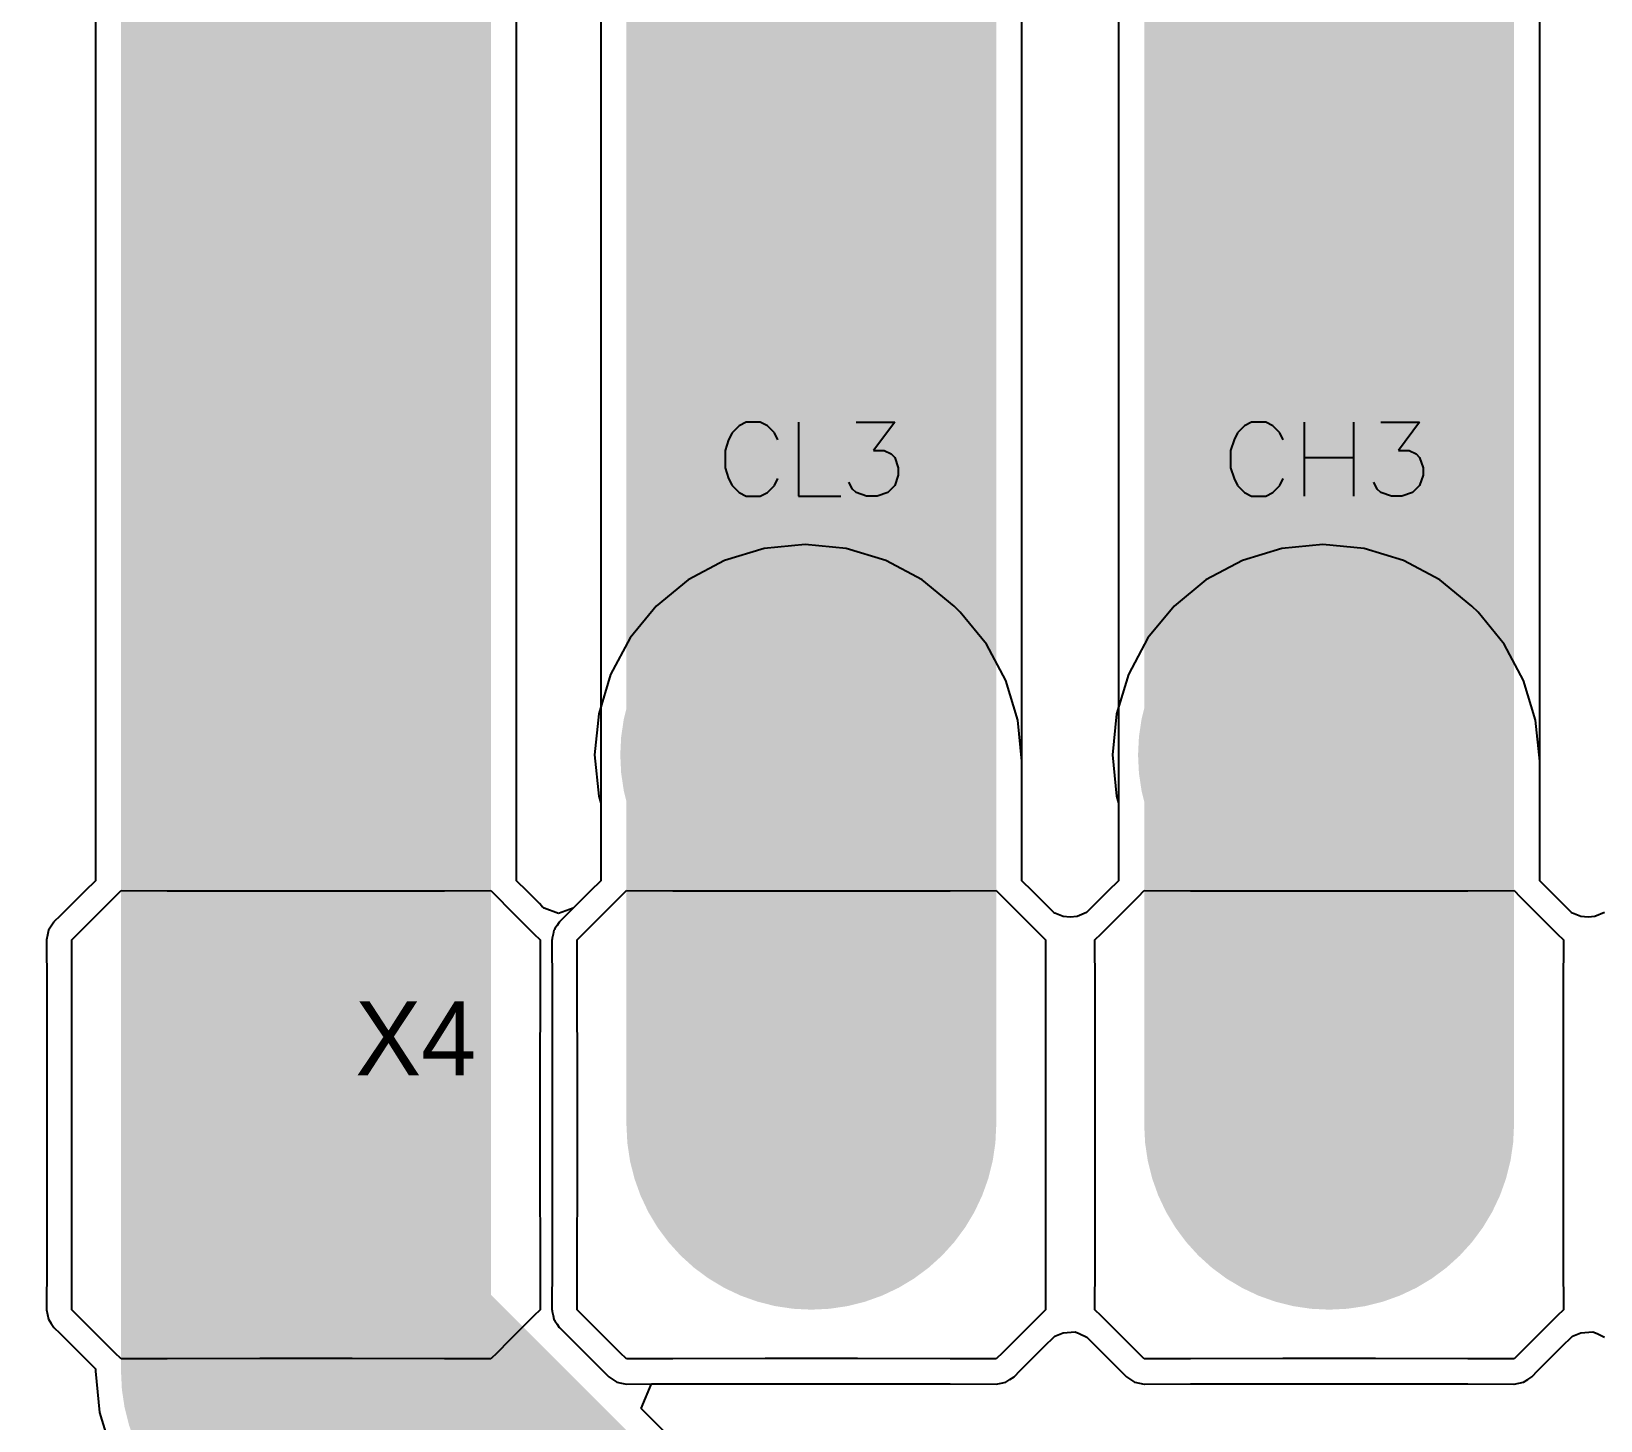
# Model space of a CAD drawing. Header units: millimetres. Extents: x 59 to 152, y 30 to 146.
# Drawn here: x 104.97 to 117.7, y 57.1 to 68.37 of the extents above; entities that cross this region are included whole.
import ezdxf

# ---------------------------------------------------------------- set-up
doc = ezdxf.new("R2010")
doc.units = ezdxf.units.MM
for name, color, linetype in [('BottomLayer', 5, 'Continuous'), ('BottomSolder', 6, 'Continuous'), ('MultiLayer', 9, 'Continuous'), ('PadHoleLayer', 156, 'Continuous'), ('TopLayer', 1, 'Continuous'), ('TopOverlay', 2, 'Continuous'), ('TopSolder', 216, 'Continuous'), ('ViaHoleLayer', 16, 'Continuous')]:
    doc.layers.add(name, color=color, linetype=linetype)

# ---------------------------------------------------------------- blocks, each defined once
blk = doc.blocks.new('M____F___0039301101_323')
at = {"layer": 'BottomLayer', "const_width": 1.4}
for points in [[(-9.1, 5.5, 1), (-7.7, 5.5, 1)], [(-4.9, 5.5, 1), (-3.5, 5.5, 1)]]:
    blk.add_lwpolyline(points, format="xyb", close=True, dxfattribs=at)
at = {"layer": 'BottomSolder', "const_width": 1.45}
for points in [[(-9.125, 5.5, 1), (-7.675, 5.5, 1)], [(-4.925, 5.5, 1), (-3.475, 5.5, 1)]]:
    blk.add_lwpolyline(points, format="xyb", close=True, dxfattribs=at)
at = {"layer": 'MultiLayer', "const_width": 1.4}
for points in [[(-9.1, 5.5, 1), (-7.7, 5.5, 1)], [(-4.9, 5.5, 1), (-3.5, 5.5, 1)]]:
    blk.add_lwpolyline(points, format="xyb", close=True, dxfattribs=at)
at = {"layer": 'PadHoleLayer', "const_width": 0.9}
for points in [[(-8.85, 5.5, 1), (-7.95, 5.5, 1)], [(-4.65, 5.5, 1), (-3.75, 5.5, 1)]]:
    blk.add_lwpolyline(points, format="xyb", close=True, dxfattribs=at)
at = {"layer": 'TopLayer', "const_width": 1.4}
for points in [[(-9.1, 5.5, 1), (-7.7, 5.5, 1)], [(-4.9, 5.5, 1), (-3.5, 5.5, 1)]]:
    blk.add_lwpolyline(points, format="xyb", close=True, dxfattribs=at)
at = {"layer": 'TopSolder', "const_width": 1.45}
for points in [[(-9.125, 5.5, 1), (-7.675, 5.5, 1)], [(-4.925, 5.5, 1), (-3.475, 5.5, 1)]]:
    blk.add_lwpolyline(points, format="xyb", close=True, dxfattribs=at)

msp = doc.modelspace()

# ---------------------------------------------------------------- linework, layer by layer
at = {"layer": 'BottomLayer'}
for p, q in [((105.492, 86.3), (105.492, 61.48)), ((108.908, 61.48), (108.908, 85.592)), ((109.592, 79), (109.592, 61.48)), ((113.008, 61.48), (113.008, 78.292)), ((113.792, 77.3), (113.792, 61.48)), ((117.208, 61.48), (117.208, 76.592)), ((105.406, 61.394), (105.306, 61.294)), ((105.492, 61.48), (105.406, 61.394)), ((105.65, 61.35), (105.7, 61.4)), ((105.7, 61.4), (106.075, 61.399)), ((106.075, 61.399), (106.825, 61.397)), ((106.825, 61.397), (107.575, 61.397)), ((107.575, 61.397), (108.325, 61.399)), ((108.325, 61.399), (108.7, 61.4)), ((108.7, 61.4), (108.7, 61.4)), ((108.7, 61.4), (108.75, 61.35)), ((108.994, 61.394), (108.908, 61.48)), ((109.094, 61.294), (108.994, 61.394)), ((109.506, 61.394), (109.406, 61.294)), ((109.592, 61.48), (109.506, 61.394)), ((109.75, 61.35), (109.8, 61.4)), ((109.8, 61.4), (109.8, 61.4)), ((109.8, 61.4), (110.175, 61.399)), ((110.175, 61.399), (110.925, 61.397)), ((110.925, 61.397), (111.675, 61.397)), ((111.675, 61.397), (112.425, 61.399)), ((112.425, 61.399), (112.8, 61.4)), ((112.8, 61.4), (112.8, 61.4)), ((112.8, 61.4), (112.85, 61.35)), ((113.094, 61.394), (113.008, 61.48)), ((113.194, 61.294), (113.094, 61.394)), ((113.706, 61.394), (113.606, 61.294)), ((113.792, 61.48), (113.706, 61.394)), ((113.95, 61.35), (114, 61.4)), ((114, 61.4), (114, 61.4)), ((114, 61.4), (114.375, 61.399)), ((114.375, 61.399), (115.125, 61.397)), ((115.125, 61.397), (115.875, 61.397)), ((115.875, 61.397), (116.625, 61.399)), ((116.625, 61.399), (117, 61.4)), ((117, 61.4), (117, 61.4)), ((117, 61.4), (117.05, 61.35)), ((117.294, 61.394), (117.208, 61.48)), ((117.394, 61.294), (117.294, 61.394)), ((105.306, 61.294), (105.206, 61.194)), ((105.306, 61.294), (105.306, 61.294)), ((105.45, 61.15), (105.55, 61.25)), ((105.55, 61.25), (105.65, 61.35)), ((108.75, 61.35), (108.85, 61.25)), ((108.85, 61.25), (108.95, 61.15)), ((109.115, 61.273), (109.094, 61.294)), ((109.133, 61.257), (109.115, 61.273)), ((109.25, 61.214), (109.133, 61.257)), ((109.367, 61.257), (109.25, 61.214)), ((109.385, 61.273), (109.367, 61.257)), ((109.406, 61.294), (109.385, 61.273)), ((109.55, 61.15), (109.65, 61.25)), ((109.65, 61.25), (109.75, 61.35)), ((112.85, 61.35), (112.95, 61.25)), ((112.95, 61.25), (113.05, 61.15)), ((113.266, 61.222), (113.194, 61.294)), ((113.606, 61.294), (113.533, 61.221)), ((113.75, 61.15), (113.85, 61.25)), ((113.85, 61.25), (113.95, 61.35)), ((117.05, 61.35), (117.15, 61.25)), ((117.15, 61.25), (117.25, 61.15)), ((117.466, 61.222), (117.394, 61.294)), ((105.134, 61.111), (105.112, 61.079)), ((105.155, 61.144), (105.134, 61.111)), ((105.156, 61.144), (105.155, 61.144)), ((105.206, 61.194), (105.156, 61.145)), ((105.156, 61.145), (105.156, 61.144)), ((105.35, 61.05), (105.45, 61.15)), ((108.95, 61.15), (109.05, 61.05)), ((109.45, 61.05), (109.55, 61.15)), ((113.05, 61.15), (113.15, 61.05)), ((113.275, 61.216), (113.266, 61.222)), ((113.343, 61.189), (113.275, 61.216)), ((113.4, 61.183), (113.343, 61.189)), ((113.455, 61.189), (113.4, 61.183)), ((113.533, 61.221), (113.455, 61.189)), ((113.533, 61.221), (113.533, 61.221)), ((113.65, 61.05), (113.75, 61.15)), ((117.25, 61.15), (117.35, 61.05)), ((117.475, 61.216), (117.466, 61.222)), ((117.543, 61.189), (117.475, 61.216)), ((117.6, 61.183), (117.543, 61.189)), ((117.655, 61.189), (117.6, 61.183)), ((117.733, 61.221), (117.655, 61.189)), ((105.104, 61.039), (105.096, 61.001)), ((105.096, 61.001), (105.096, 61)), ((105.096, 61), (105.096, 61)), ((105.096, 61), (105.097, 60.625)), ((105.111, 61.078), (105.104, 61.039)), ((105.112, 61.078), (105.111, 61.078)), ((105.112, 61.079), (105.112, 61.078)), ((105.3, 61), (105.35, 61.05)), ((105.301, 60.625), (105.3, 61)), ((109.05, 61.05), (109.1, 61)), ((109.1, 61), (109.099, 60.625)), ((109.4, 61), (109.45, 61.05)), ((109.401, 60.625), (109.4, 61)), ((109.4, 61), (109.4, 61)), ((113.15, 61.05), (113.2, 61)), ((113.2, 61), (113.199, 60.625)), ((113.6, 61), (113.65, 61.05)), ((113.601, 60.625), (113.6, 61)), ((113.6, 61), (113.6, 61)), ((117.35, 61.05), (117.4, 61)), ((117.4, 61), (117.399, 60.625)), ((105.097, 60.625), (105.098, 59.875)), ((105.302, 59.875), (105.301, 60.625)), ((109.099, 60.625), (109.098, 59.875)), ((109.402, 59.875), (109.401, 60.625)), ((113.199, 60.625), (113.198, 59.875)), ((113.602, 59.875), (113.601, 60.625)), ((117.399, 60.625), (117.398, 59.875)), ((105.098, 59.875), (105.098, 59.125)), ((105.302, 59.125), (105.302, 59.875)), ((109.098, 59.875), (109.098, 59.125)), ((109.402, 59.125), (109.402, 59.875)), ((113.198, 59.875), (113.198, 59.125)), ((113.602, 59.125), (113.602, 59.875)), ((117.398, 59.875), (117.398, 59.125)), ((105.098, 59.125), (105.097, 58.375)), ((105.301, 58.375), (105.302, 59.125)), ((109.098, 59.125), (109.099, 58.375)), ((109.401, 58.375), (109.402, 59.125)), ((113.198, 59.125), (113.199, 58.375)), ((113.601, 58.375), (113.602, 59.125)), ((117.398, 59.125), (117.399, 58.375)), ((105.097, 58.375), (105.096, 58)), ((105.3, 58), (105.301, 58.375)), ((109.099, 58.375), (109.1, 58)), ((109.4, 58), (109.401, 58.375)), ((113.199, 58.375), (113.2, 58)), ((113.6, 58), (113.601, 58.375)), ((117.399, 58.375), (117.4, 58)), ((105.096, 58), (105.096, 58)), ((105.096, 58), (105.096, 58)), ((105.096, 58), (105.096, 58)), ((105.096, 58), (105.096, 58)), ((105.096, 58), (105.104, 57.96)), ((105.104, 57.96), (105.111, 57.922)), ((105.111, 57.922), (105.112, 57.922)), ((105.112, 57.922), (105.112, 57.922)), ((105.112, 57.922), (105.112, 57.922)), ((105.112, 57.922), (105.112, 57.922)), ((105.112, 57.922), (105.134, 57.889)), ((105.35, 57.95), (105.3, 58)), ((105.3, 58), (105.3, 58)), ((105.45, 57.85), (105.35, 57.95)), ((109.05, 57.95), (108.95, 57.85)), ((109.1, 58), (109.05, 57.95)), ((109.45, 57.95), (109.4, 58)), ((109.4, 58), (109.4, 58)), ((109.55, 57.85), (109.45, 57.95)), ((113.15, 57.95), (113.05, 57.85)), ((113.2, 58), (113.15, 57.95)), ((113.2, 58), (113.2, 58)), ((113.65, 57.95), (113.6, 58)), ((113.6, 58), (113.6, 58)), ((113.75, 57.85), (113.65, 57.95)), ((117.35, 57.95), (117.25, 57.85)), ((117.4, 58), (117.35, 57.95)), ((117.4, 58), (117.4, 58)), ((105.134, 57.889), (105.134, 57.888)), ((105.134, 57.888), (105.155, 57.856)), ((105.155, 57.856), (105.156, 57.856)), ((105.156, 57.856), (105.156, 57.856)), ((105.156, 57.856), (105.156, 57.856)), ((105.156, 57.856), (105.156, 57.856)), ((105.156, 57.856), (105.206, 57.806)), ((105.206, 57.806), (105.206, 57.806)), ((105.206, 57.806), (105.306, 57.706)), ((105.55, 57.75), (105.45, 57.85)), ((108.95, 57.85), (108.85, 57.75)), ((109.65, 57.75), (109.55, 57.85)), ((113.05, 57.85), (112.95, 57.75)), ((113.275, 57.784), (113.343, 57.811)), ((113.343, 57.811), (113.439, 57.821)), ((113.439, 57.821), (113.473, 57.808)), ((113.473, 57.808), (113.534, 57.778)), ((113.85, 57.75), (113.75, 57.85)), ((117.25, 57.85), (117.15, 57.75)), ((117.475, 57.784), (117.543, 57.811)), ((117.543, 57.811), (117.639, 57.821)), ((117.639, 57.821), (117.673, 57.808)), ((117.673, 57.808), (117.734, 57.778)), ((105.306, 57.706), (105.406, 57.606)), ((105.65, 57.65), (105.55, 57.75)), ((108.85, 57.75), (108.75, 57.65)), ((109.75, 57.65), (109.65, 57.75)), ((112.95, 57.75), (112.85, 57.65)), ((113.094, 57.606), (113.194, 57.706)), ((113.194, 57.706), (113.266, 57.778)), ((113.266, 57.778), (113.275, 57.784)), ((113.534, 57.778), (113.606, 57.706)), ((113.606, 57.706), (113.606, 57.706)), ((113.606, 57.706), (113.706, 57.606)), ((113.95, 57.65), (113.85, 57.75)), ((117.15, 57.75), (117.05, 57.65)), ((117.294, 57.606), (117.394, 57.706)), ((117.394, 57.706), (117.466, 57.778)), ((117.466, 57.778), (117.475, 57.784)), ((105.406, 57.606), (105.492, 57.52)), ((105.7, 57.6), (105.65, 57.65)), ((106.075, 57.601), (105.7, 57.6)), ((106.825, 57.603), (106.075, 57.601)), ((107.575, 57.603), (106.825, 57.603)), ((108.325, 57.601), (107.575, 57.603)), ((108.7, 57.6), (108.325, 57.601)), ((108.75, 57.65), (108.7, 57.6)), ((109.8, 57.6), (109.75, 57.65)), ((110.175, 57.601), (109.8, 57.6)), ((110.925, 57.603), (110.175, 57.601)), ((111.675, 57.603), (110.925, 57.603)), ((112.425, 57.601), (111.675, 57.603)), ((112.8, 57.6), (112.425, 57.601)), ((112.85, 57.65), (112.8, 57.6)), ((112.994, 57.506), (113.094, 57.606)), ((113.094, 57.606), (113.094, 57.606)), ((113.706, 57.606), (113.706, 57.606)), ((113.706, 57.606), (113.806, 57.506)), ((114, 57.6), (113.95, 57.65)), ((114.375, 57.601), (114, 57.6)), ((115.125, 57.603), (114.375, 57.601)), ((115.875, 57.603), (115.125, 57.603)), ((116.625, 57.601), (115.875, 57.603)), ((117, 57.6), (116.625, 57.601)), ((117.05, 57.65), (117, 57.6)), ((117.194, 57.506), (117.294, 57.606)), ((117.294, 57.606), (117.294, 57.606)), ((105.492, 57.52), (105.492, 57.5)), ((105.492, 57.5), (105.525, 57.167)), ((112.839, 57.404), (112.877, 57.411)), ((112.877, 57.411), (112.878, 57.412)), ((112.878, 57.412), (112.911, 57.434)), ((112.878, 57.412), (112.878, 57.412)), ((112.911, 57.434), (112.944, 57.455)), ((112.944, 57.456), (112.994, 57.506)), ((112.944, 57.455), (112.944, 57.456)), ((112.944, 57.456), (112.944, 57.456)), ((112.994, 57.506), (112.994, 57.506)), ((113.806, 57.506), (113.806, 57.506)), ((113.806, 57.506), (113.856, 57.456)), ((113.856, 57.456), (113.856, 57.456)), ((113.856, 57.456), (113.856, 57.455)), ((113.856, 57.455), (113.889, 57.433)), ((113.889, 57.433), (113.922, 57.412)), ((113.922, 57.412), (113.922, 57.412)), ((113.922, 57.412), (113.923, 57.411)), ((113.923, 57.411), (113.961, 57.404)), ((117.039, 57.404), (117.077, 57.411)), ((117.077, 57.411), (117.078, 57.412)), ((117.078, 57.412), (117.111, 57.434)), ((117.078, 57.412), (117.078, 57.412)), ((117.111, 57.434), (117.144, 57.455)), ((117.144, 57.456), (117.194, 57.506)), ((117.144, 57.455), (117.144, 57.456)), ((117.144, 57.456), (117.144, 57.456)), ((117.194, 57.506), (117.194, 57.506)), ((109.919, 57.197), (110.002, 57.397)), ((110.002, 57.397), (110.175, 57.397)), ((110.175, 57.397), (110.925, 57.399)), ((110.925, 57.399), (111.675, 57.399)), ((111.675, 57.399), (112.425, 57.397)), ((112.425, 57.397), (112.799, 57.396)), ((112.799, 57.396), (112.8, 57.396)), ((112.8, 57.396), (112.839, 57.404)), ((112.8, 57.396), (112.8, 57.396)), ((113.961, 57.404), (114, 57.396)), ((114, 57.396), (114, 57.396)), ((114, 57.396), (114.001, 57.396)), ((114.001, 57.396), (114.375, 57.397)), ((114.375, 57.397), (115.125, 57.399)), ((115.125, 57.399), (115.875, 57.399)), ((115.875, 57.399), (116.625, 57.397)), ((116.625, 57.397), (116.999, 57.396)), ((116.999, 57.396), (117, 57.396)), ((117, 57.396), (117.039, 57.404)), ((117, 57.396), (117, 57.396)), ((105.525, 57.167), (105.622, 56.846)), ((111.015, 56.101), (109.919, 57.197))]:
    msp.add_line(p, q, dxfattribs=at)
at = {"layer": 'BottomLayer', "const_width": 3}
for points in [[(107.2, 57.5), (107.2, 86.3)], [(111.3, 59.5), (111.3, 79)], [(115.5, 59.5), (115.5, 77.3)], [(107.2, 57.5), (110.7, 54)], [(102.8, 56.625), (109.125, 50.3)]]:
    msp.add_lwpolyline(points, dxfattribs=at)
at = {"layer": 'BottomLayer'}
for points, const_width in [([(110.932, 62.5, 1), (111.567, 62.5, 1)], 0.635), ([(115.132, 62.5, 1), (115.767, 62.5, 1)], 0.635), ([(110.55, 59.5, 1), (112.05, 59.5, 1)], 1.5), ([(114.75, 59.5, 1), (116.25, 59.5, 1)], 1.5), ([(106.45, 57.5, 1), (107.95, 57.5, 1)], 1.5), ([(106.45, 57.5, 1), (107.95, 57.5, 1)], 1.5)]:
    msp.add_lwpolyline(points, format="xyb", close=True, dxfattribs=dict(at, const_width=const_width))
at = {"layer": 'BottomSolder', "const_width": 0.685}
for points in [[(110.907, 62.5, 1), (111.592, 62.5, 1)], [(115.107, 62.5, 1), (115.792, 62.5, 1)]]:
    msp.add_lwpolyline(points, format="xyb", close=True, dxfattribs=at)
at = {"layer": 'MultiLayer', "const_width": 0.635}
for points in [[(110.932, 62.5, 1), (111.567, 62.5, 1)], [(115.132, 62.5, 1), (115.767, 62.5, 1)]]:
    msp.add_lwpolyline(points, format="xyb", close=True, dxfattribs=at)
at = {"layer": 'TopLayer'}
for p, q in [((110.917, 64.175), (110.596, 64.078)), ((111.25, 64.208), (110.917, 64.175)), ((111.583, 64.175), (111.25, 64.208)), ((111.904, 64.078), (111.583, 64.175)), ((115.117, 64.175), (114.796, 64.078)), ((115.45, 64.208), (115.117, 64.175)), ((115.783, 64.175), (115.45, 64.208)), ((116.104, 64.078), (115.783, 64.175)), ((110.596, 64.078), (110.301, 63.92)), ((112.199, 63.92), (111.904, 64.078)), ((114.796, 64.078), (114.501, 63.92)), ((116.399, 63.92), (116.104, 64.078)), ((110.301, 63.92), (110.042, 63.708)), ((112.458, 63.708), (112.199, 63.92)), ((114.501, 63.92), (114.242, 63.708)), ((116.658, 63.708), (116.399, 63.92)), ((110.042, 63.708), (109.83, 63.449)), ((112.508, 63.658), (112.458, 63.708)), ((112.72, 63.399), (112.508, 63.658)), ((114.242, 63.708), (114.03, 63.449)), ((116.708, 63.658), (116.658, 63.708)), ((116.92, 63.399), (116.708, 63.658)), ((109.83, 63.449), (109.672, 63.154)), ((112.878, 63.104), (112.72, 63.399)), ((114.03, 63.449), (113.872, 63.154)), ((117.078, 63.104), (116.92, 63.399)), ((109.672, 63.154), (109.575, 62.833)), ((113.872, 63.154), (113.775, 62.833)), ((112.975, 62.783), (112.878, 63.104)), ((117.175, 62.783), (117.078, 63.104)), ((109.575, 62.833), (109.542, 62.5)), ((113.008, 62.45), (112.975, 62.783)), ((113.775, 62.833), (113.742, 62.5)), ((117.208, 62.45), (117.175, 62.783)), ((109.542, 62.5), (109.575, 62.167)), ((113.008, 61.48), (113.008, 62.45)), ((113.742, 62.5), (113.775, 62.167)), ((117.208, 61.48), (117.208, 62.45)), ((109.575, 62.167), (109.592, 62.11)), ((113.775, 62.167), (113.792, 62.11)), ((109.592, 62.11), (109.592, 61.48)), ((113.792, 62.11), (113.792, 61.48)), ((109.506, 61.394), (109.406, 61.294)), ((109.592, 61.48), (109.506, 61.394)), ((109.75, 61.35), (109.8, 61.4)), ((109.8, 61.4), (109.8, 61.4)), ((109.8, 61.4), (110.175, 61.399)), ((110.175, 61.399), (110.925, 61.397)), ((110.925, 61.397), (111.675, 61.397)), ((111.675, 61.397), (112.425, 61.399)), ((112.425, 61.399), (112.8, 61.4)), ((112.8, 61.4), (112.8, 61.4)), ((112.8, 61.4), (112.85, 61.35)), ((113.094, 61.394), (113.008, 61.48)), ((113.194, 61.294), (113.094, 61.394)), ((113.706, 61.394), (113.606, 61.294)), ((113.792, 61.48), (113.706, 61.394)), ((113.95, 61.35), (114, 61.4)), ((114, 61.4), (114, 61.4)), ((114, 61.4), (114.375, 61.399)), ((114.375, 61.399), (115.125, 61.397)), ((115.125, 61.397), (115.875, 61.397)), ((115.875, 61.397), (116.625, 61.399)), ((116.625, 61.399), (117, 61.4)), ((117, 61.4), (117, 61.4)), ((117, 61.4), (117.05, 61.35)), ((117.294, 61.394), (117.208, 61.48)), ((117.394, 61.294), (117.294, 61.394)), ((109.406, 61.294), (109.306, 61.194)), ((109.55, 61.15), (109.65, 61.25)), ((109.65, 61.25), (109.75, 61.35)), ((112.85, 61.35), (112.95, 61.25)), ((112.95, 61.25), (113.05, 61.15)), ((113.266, 61.222), (113.194, 61.294)), ((113.606, 61.294), (113.533, 61.221)), ((113.75, 61.15), (113.85, 61.25)), ((113.85, 61.25), (113.95, 61.35)), ((117.05, 61.35), (117.15, 61.25)), ((117.15, 61.25), (117.25, 61.15)), ((117.466, 61.222), (117.394, 61.294)), ((109.238, 61.117), (109.218, 61.091)), ((109.255, 61.144), (109.238, 61.117)), ((109.256, 61.144), (109.255, 61.144)), ((109.306, 61.194), (109.256, 61.145)), ((109.256, 61.145), (109.256, 61.144)), ((109.45, 61.05), (109.55, 61.15)), ((113.05, 61.15), (113.15, 61.05)), ((113.275, 61.216), (113.266, 61.222)), ((113.343, 61.189), (113.275, 61.216)), ((113.4, 61.183), (113.343, 61.189)), ((113.455, 61.189), (113.4, 61.183)), ((113.533, 61.221), (113.455, 61.189)), ((113.533, 61.221), (113.533, 61.221)), ((113.65, 61.05), (113.75, 61.15)), ((117.25, 61.15), (117.35, 61.05)), ((117.475, 61.216), (117.466, 61.222)), ((117.543, 61.189), (117.475, 61.216)), ((117.6, 61.183), (117.543, 61.189)), ((117.655, 61.189), (117.6, 61.183)), ((117.733, 61.221), (117.655, 61.189)), ((109.197, 61.007), (109.196, 61.001)), ((109.196, 61.001), (109.196, 61)), ((109.196, 61), (109.196, 61)), ((109.196, 61), (109.197, 60.625)), ((109.205, 61.046), (109.197, 61.014)), ((109.197, 61.014), (109.197, 61.007)), ((109.211, 61.078), (109.205, 61.046)), ((109.212, 61.078), (109.211, 61.078)), ((109.216, 61.084), (109.212, 61.079)), ((109.212, 61.079), (109.212, 61.078)), ((109.218, 61.091), (109.216, 61.084)), ((109.4, 61), (109.45, 61.05)), ((109.401, 60.625), (109.4, 61)), ((109.4, 61), (109.4, 61)), ((113.15, 61.05), (113.2, 61)), ((113.2, 61), (113.199, 60.625)), ((113.6, 61), (113.65, 61.05)), ((113.601, 60.625), (113.6, 61)), ((113.6, 61), (113.6, 61)), ((117.35, 61.05), (117.4, 61)), ((117.4, 61), (117.399, 60.625)), ((109.197, 60.625), (109.198, 59.875)), ((109.402, 59.875), (109.401, 60.625)), ((113.199, 60.625), (113.198, 59.875)), ((113.602, 59.875), (113.601, 60.625)), ((117.399, 60.625), (117.398, 59.875)), ((109.198, 59.875), (109.198, 59.125)), ((109.402, 59.125), (109.402, 59.875)), ((113.198, 59.875), (113.198, 59.125)), ((113.602, 59.125), (113.602, 59.875)), ((117.398, 59.875), (117.398, 59.125)), ((109.198, 59.125), (109.197, 58.375)), ((109.401, 58.375), (109.402, 59.125)), ((113.198, 59.125), (113.199, 58.375)), ((113.601, 58.375), (113.602, 59.125)), ((117.398, 59.125), (117.399, 58.375)), ((109.197, 58.375), (109.196, 58)), ((109.4, 58), (109.401, 58.375)), ((113.199, 58.375), (113.2, 58)), ((113.6, 58), (113.601, 58.375)), ((117.399, 58.375), (117.4, 58)), ((109.196, 58), (109.196, 58)), ((109.196, 58), (109.196, 58)), ((109.196, 58), (109.197, 57.993)), ((109.197, 57.993), (109.197, 57.986)), ((109.197, 57.986), (109.205, 57.954)), ((109.205, 57.954), (109.211, 57.922)), ((109.211, 57.922), (109.212, 57.922)), ((109.212, 57.922), (109.212, 57.922)), ((109.212, 57.922), (109.216, 57.916)), ((109.45, 57.95), (109.4, 58)), ((109.4, 58), (109.4, 58)), ((109.55, 57.85), (109.45, 57.95)), ((113.15, 57.95), (113.05, 57.85)), ((113.2, 58), (113.15, 57.95)), ((113.2, 58), (113.2, 58)), ((113.65, 57.95), (113.6, 58)), ((113.6, 58), (113.6, 58)), ((113.75, 57.85), (113.65, 57.95)), ((117.35, 57.95), (117.25, 57.85)), ((117.4, 58), (117.35, 57.95)), ((117.4, 58), (117.4, 58)), ((109.216, 57.916), (109.218, 57.909)), ((109.218, 57.909), (109.238, 57.883)), ((109.238, 57.883), (109.255, 57.856)), ((109.255, 57.856), (109.256, 57.856)), ((109.256, 57.856), (109.256, 57.856)), ((109.256, 57.856), (109.306, 57.806)), ((109.306, 57.806), (109.406, 57.706)), ((109.65, 57.75), (109.55, 57.85)), ((113.05, 57.85), (112.95, 57.75)), ((113.275, 57.784), (113.343, 57.811)), ((113.343, 57.811), (113.439, 57.821)), ((113.439, 57.821), (113.473, 57.808)), ((113.473, 57.808), (113.534, 57.778)), ((113.85, 57.75), (113.75, 57.85)), ((117.25, 57.85), (117.15, 57.75)), ((117.475, 57.784), (117.543, 57.811)), ((117.543, 57.811), (117.639, 57.821)), ((117.639, 57.821), (117.673, 57.808)), ((117.673, 57.808), (117.734, 57.778)), ((109.406, 57.706), (109.406, 57.706)), ((109.406, 57.706), (109.506, 57.606)), ((109.75, 57.65), (109.65, 57.75)), ((112.95, 57.75), (112.85, 57.65)), ((113.094, 57.606), (113.194, 57.706)), ((113.194, 57.706), (113.266, 57.778)), ((113.266, 57.778), (113.275, 57.784)), ((113.534, 57.778), (113.606, 57.706)), ((113.606, 57.706), (113.606, 57.706)), ((113.606, 57.706), (113.706, 57.606)), ((113.95, 57.65), (113.85, 57.75)), ((117.15, 57.75), (117.05, 57.65)), ((117.294, 57.606), (117.394, 57.706)), ((117.394, 57.706), (117.466, 57.778)), ((117.466, 57.778), (117.475, 57.784)), ((109.506, 57.606), (109.506, 57.606)), ((109.506, 57.606), (109.606, 57.506)), ((109.8, 57.6), (109.75, 57.65)), ((110.175, 57.601), (109.8, 57.6)), ((110.925, 57.603), (110.175, 57.601)), ((111.675, 57.603), (110.925, 57.603)), ((112.425, 57.601), (111.675, 57.603)), ((112.8, 57.6), (112.425, 57.601)), ((112.85, 57.65), (112.8, 57.6)), ((112.994, 57.506), (113.094, 57.606)), ((113.094, 57.606), (113.094, 57.606)), ((113.706, 57.606), (113.706, 57.606)), ((113.706, 57.606), (113.806, 57.506)), ((114, 57.6), (113.95, 57.65)), ((114.375, 57.601), (114, 57.6)), ((115.125, 57.603), (114.375, 57.601)), ((115.875, 57.603), (115.125, 57.603)), ((116.625, 57.601), (115.875, 57.603)), ((117, 57.6), (116.625, 57.601)), ((117.05, 57.65), (117, 57.6)), ((117.194, 57.506), (117.294, 57.606)), ((117.294, 57.606), (117.294, 57.606)), ((109.606, 57.506), (109.606, 57.506)), ((109.606, 57.506), (109.656, 57.456)), ((109.656, 57.456), (109.656, 57.456)), ((109.656, 57.456), (109.656, 57.455)), ((109.656, 57.455), (109.689, 57.433)), ((109.689, 57.433), (109.722, 57.412)), ((109.722, 57.412), (109.722, 57.412)), ((109.722, 57.412), (109.723, 57.411)), ((109.723, 57.411), (109.761, 57.404)), ((112.839, 57.404), (112.877, 57.411)), ((112.877, 57.411), (112.878, 57.412)), ((112.878, 57.412), (112.911, 57.434)), ((112.878, 57.412), (112.878, 57.412)), ((112.911, 57.434), (112.944, 57.455)), ((112.944, 57.456), (112.994, 57.506)), ((112.944, 57.455), (112.944, 57.456)), ((112.944, 57.456), (112.944, 57.456)), ((112.994, 57.506), (112.994, 57.506)), ((113.806, 57.506), (113.806, 57.506)), ((113.806, 57.506), (113.856, 57.456)), ((113.856, 57.456), (113.856, 57.456)), ((113.856, 57.456), (113.856, 57.455)), ((113.856, 57.455), (113.889, 57.433)), ((113.889, 57.433), (113.922, 57.412)), ((113.922, 57.412), (113.922, 57.412)), ((113.922, 57.412), (113.923, 57.411)), ((113.923, 57.411), (113.961, 57.404)), ((117.039, 57.404), (117.077, 57.411)), ((117.077, 57.411), (117.078, 57.412)), ((117.078, 57.412), (117.111, 57.434)), ((117.078, 57.412), (117.078, 57.412)), ((117.111, 57.434), (117.144, 57.455)), ((117.144, 57.456), (117.194, 57.506)), ((117.144, 57.455), (117.144, 57.456)), ((117.144, 57.456), (117.144, 57.456)), ((117.194, 57.506), (117.194, 57.506)), ((109.761, 57.404), (109.8, 57.396)), ((109.8, 57.396), (109.8, 57.396)), ((109.8, 57.396), (109.801, 57.396)), ((109.801, 57.396), (110.175, 57.397)), ((110.175, 57.397), (110.925, 57.399)), ((110.925, 57.399), (111.675, 57.399)), ((111.675, 57.399), (112.425, 57.397)), ((112.425, 57.397), (112.799, 57.396)), ((112.799, 57.396), (112.8, 57.396)), ((112.8, 57.396), (112.839, 57.404)), ((112.8, 57.396), (112.8, 57.396)), ((113.961, 57.404), (114, 57.396)), ((114, 57.396), (114, 57.396)), ((114, 57.396), (114.001, 57.396)), ((114.001, 57.396), (114.375, 57.397)), ((114.375, 57.397), (115.125, 57.399)), ((115.125, 57.399), (115.875, 57.399)), ((115.875, 57.399), (116.625, 57.397)), ((116.625, 57.397), (116.999, 57.396)), ((116.999, 57.396), (117, 57.396)), ((117, 57.396), (117.039, 57.404)), ((117, 57.396), (117, 57.396))]:
    msp.add_line(p, q, dxfattribs=at)
at = {"layer": 'TopLayer', "const_width": 3}
for points in [[(96.9, 62.6), (107.7, 51.8)], [(111.25, 62.5), (111.3, 62.45)], [(111.3, 59.5), (111.3, 62.45)], [(115.45, 62.5), (115.5, 62.45)], [(115.5, 59.5), (115.5, 62.45)]]:
    msp.add_lwpolyline(points, dxfattribs=at)
at = {"layer": 'TopLayer'}
for points, const_width in [([(110.5, 62.5, 1), (112, 62.5, 1)], 1.5), ([(110.55, 62.45, 1), (112.05, 62.45, 1)], 1.5), ([(110.55, 62.45, 1), (112.05, 62.45, 1)], 1.5), ([(114.7, 62.5, 1), (116.2, 62.5, 1)], 1.5), ([(114.75, 62.45, 1), (116.25, 62.45, 1)], 1.5), ([(114.75, 62.45, 1), (116.25, 62.45, 1)], 1.5), ([(110.932, 62.5, 1), (111.567, 62.5, 1)], 0.635), ([(115.132, 62.5, 1), (115.767, 62.5, 1)], 0.635), ([(110.55, 59.5, 1), (112.05, 59.5, 1)], 1.5), ([(114.75, 59.5, 1), (116.25, 59.5, 1)], 1.5)]:
    msp.add_lwpolyline(points, format="xyb", close=True, dxfattribs=dict(at, const_width=const_width))
at = {"layer": 'TopOverlay'}
for p, q in [((110.771, 65.2), (110.714, 65.171)), ((110.886, 65.2), (110.771, 65.2)), ((110.943, 65.171), (110.886, 65.2)), ((111.197, 65.2), (111.197, 64.6)), ((111.663, 65.2), (111.977, 65.2)), ((111.977, 65.2), (111.805, 64.971)), ((114.871, 65.2), (114.814, 65.171)), ((114.986, 65.2), (114.871, 65.2)), ((115.043, 65.171), (114.986, 65.2)), ((115.297, 65.2), (115.297, 64.6)), ((115.697, 65.2), (115.697, 64.6)), ((115.92, 65.2), (116.234, 65.2)), ((116.234, 65.2), (116.063, 64.971)), ((110.629, 65.057), (110.6, 64.971)), ((110.657, 65.114), (110.629, 65.057)), ((110.714, 65.171), (110.657, 65.114)), ((111, 65.114), (110.943, 65.171)), ((111.028, 65.057), (111, 65.114)), ((114.729, 65.057), (114.7, 64.971)), ((114.757, 65.114), (114.729, 65.057)), ((114.814, 65.171), (114.757, 65.114)), ((115.1, 65.114), (115.043, 65.171)), ((115.128, 65.057), (115.1, 65.114)), ((110.6, 64.971), (110.6, 64.829)), ((111.805, 64.971), (111.891, 64.971)), ((111.891, 64.971), (111.948, 64.943)), ((111.948, 64.943), (111.977, 64.914)), ((114.7, 64.971), (114.7, 64.829)), ((116.063, 64.971), (116.148, 64.971)), ((116.148, 64.971), (116.205, 64.943)), ((116.205, 64.943), (116.234, 64.914)), ((110.6, 64.829), (110.629, 64.743)), ((111.977, 64.914), (112.005, 64.829)), ((112.005, 64.829), (112.005, 64.771)), ((114.7, 64.829), (114.729, 64.743)), ((115.297, 64.914), (115.697, 64.914)), ((116.234, 64.914), (116.263, 64.829)), ((116.263, 64.829), (116.263, 64.771)), ((110.629, 64.743), (110.657, 64.686)), ((110.657, 64.686), (110.714, 64.629)), ((110.943, 64.629), (111, 64.686)), ((111, 64.686), (111.028, 64.743)), ((111.634, 64.657), (111.605, 64.714)), ((111.977, 64.686), (111.92, 64.629)), ((112.005, 64.771), (111.977, 64.686)), ((114.729, 64.743), (114.757, 64.686)), ((114.757, 64.686), (114.814, 64.629)), ((115.043, 64.629), (115.1, 64.686)), ((115.1, 64.686), (115.128, 64.743)), ((115.891, 64.657), (115.863, 64.714)), ((116.234, 64.686), (116.177, 64.629)), ((116.263, 64.771), (116.234, 64.686)), ((110.714, 64.629), (110.771, 64.6)), ((110.771, 64.6), (110.886, 64.6)), ((110.886, 64.6), (110.943, 64.629)), ((111.197, 64.6), (111.54, 64.6)), ((111.663, 64.629), (111.634, 64.657)), ((111.748, 64.6), (111.663, 64.629)), ((111.834, 64.6), (111.748, 64.6)), ((111.92, 64.629), (111.834, 64.6)), ((114.814, 64.629), (114.871, 64.6)), ((114.871, 64.6), (114.986, 64.6)), ((114.986, 64.6), (115.043, 64.629)), ((115.92, 64.629), (115.891, 64.657)), ((116.005, 64.6), (115.92, 64.629)), ((116.091, 64.6), (116.005, 64.6)), ((116.177, 64.629), (116.091, 64.6))]:
    msp.add_line(p, q, dxfattribs=at)
at = {"layer": 'TopSolder', "const_width": 0.685}
for points in [[(110.907, 62.5, 1), (111.592, 62.5, 1)], [(115.107, 62.5, 1), (115.792, 62.5, 1)]]:
    msp.add_lwpolyline(points, format="xyb", close=True, dxfattribs=at)
at = {"layer": 'ViaHoleLayer', "const_width": 0.356}
for points in [[(111.072, 62.5, 1), (111.428, 62.5, 1)], [(115.272, 62.5, 1), (115.628, 62.5, 1)]]:
    msp.add_lwpolyline(points, format="xyb", close=True, dxfattribs=at)

# ---------------------------------------------------------------- block references
msp.add_blockref('M____F___0039301101_323', (119.7, 54))

# ---------------------------------------------------------------- texts
at = {"layer": 'TopOverlay'}
msp.add_text('X4', height=0.6, dxfattribs=at).set_placement((107.6, 59.9))

doc.saveas('drawing.dxf')
